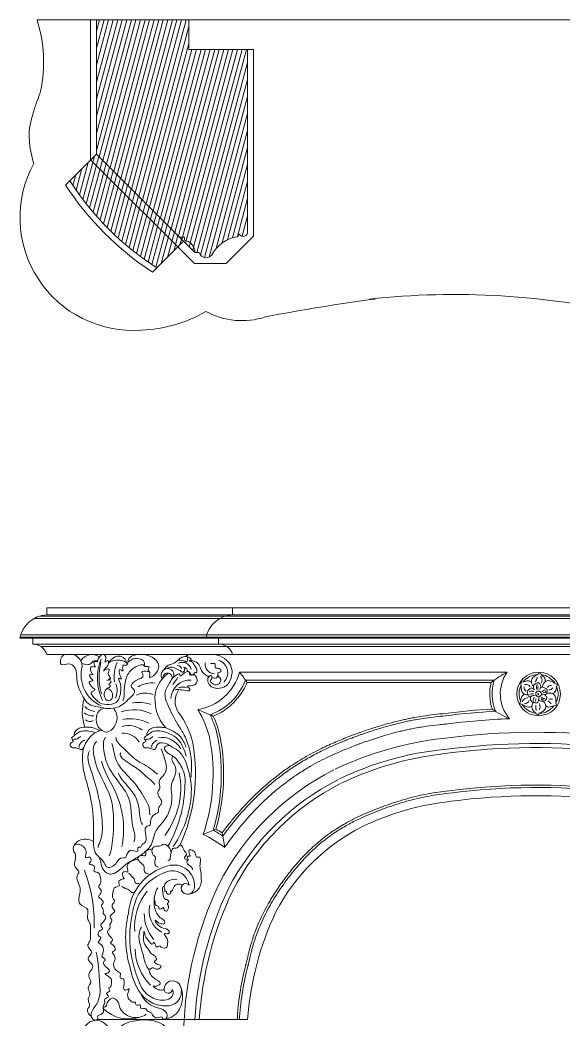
# Model space of a CAD drawing. Header units: millimetres. Extents: x 1778 to 4162, y -1209 to 580.
# Drawn here: x 1778 to 2287, y -357 to 580 of the extents above; entities that cross this region are included whole.
import ezdxf

# ---------------------------------------------------------------- set-up
doc = ezdxf.new("R2010")
doc.units = ezdxf.units.MM
doc.layers.add('ceco.net 173', color=7, linetype='Continuous')

msp = doc.modelspace()

# ---------------------------------------------------------------- linework, layer by layer
at = {"layer": 'ceco.net 173', "lineweight": 5}
for p, q in [((1793.45, 579.57), (2643.62, 579.57)), ((1843.68, 579.57), (1843.68, 448.45)), ((1843.68, 579.57), (1935.78, 579.57)), ((1849.18, 579.57), (1849.18, 453.95)), ((1849.18, 569), (1852.01, 579.57)), ((1849.18, 553.06), (1856.28, 579.57)), ((1849.18, 537.12), (1860.55, 579.57)), ((1849.18, 521.18), (1864.82, 579.57)), ((1849.18, 505.25), (1869.09, 579.57)), ((1849.18, 489.31), (1873.36, 579.57)), ((1849.18, 473.37), (1877.63, 579.57)), ((1849.18, 457.43), (1881.9, 579.57)), ((1851.81, 451.32), (1886.17, 579.57)), ((1855.18, 447.95), (1890.44, 579.57)), ((1858.54, 444.58), (1894.71, 579.57)), ((1861.91, 441.21), (1898.98, 579.57)), ((1865.28, 437.85), (1903.25, 579.57)), ((1868.65, 434.48), (1907.52, 579.57)), ((1872.02, 431.11), (1911.8, 579.57)), ((1875.38, 427.74), (1916.07, 579.57)), ((1878.75, 424.37), (1920.34, 579.57)), ((1882.12, 421.01), (1924.61, 579.57)), ((1885.49, 417.64), (1928.88, 579.57)), ((1888.86, 414.27), (1933.15, 579.57)), ((1892.22, 410.9), (1935.78, 573.47)), ((1935.78, 552.07), (1935.78, 579.57)), ((1895.59, 407.53), (1935.78, 557.53)), ((1898.96, 404.17), (1938.59, 552.07)), ((1902.33, 400.8), (1942.86, 552.07)), ((1905.7, 397.43), (1947.13, 552.07)), ((1909.07, 394.06), (1951.4, 552.07)), ((1912.43, 390.69), (1955.67, 552.07)), ((1915.8, 387.33), (1959.94, 552.07)), ((1919.17, 383.96), (1964.21, 552.07)), ((1922.54, 380.59), (1968.48, 552.07)), ((1925.91, 377.22), (1972.76, 552.07)), ((1929.85, 376.01), (1977.03, 552.07)), ((1933.27, 372.83), (1981.3, 552.07)), ((1935.78, 552.07), (1996.23, 552.07)), ((1937, 370.82), (1985.57, 552.07)), ((1940.2, 366.82), (1989.84, 552.07)), ((1990.78, 381.01), (1990.78, 552.07)), ((1996.23, 552.07), (1996.23, 376.96)), ((1943.1, 361.71), (1990.78, 539.66)), ((1946.71, 359.24), (1990.78, 523.72)), ((1950.36, 356.94), (1990.78, 507.79)), ((1954.76, 357.4), (1990.78, 491.85)), ((1961.17, 365.38), (1990.78, 475.91)), ((1966.88, 370.76), (1990.78, 459.97)), ((1820.14, 424.91), (1849.18, 453.95)), ((1836.34, 411.51), (1847.18, 451.95)), ((1839.52, 407.42), (1851.39, 451.74)), ((1930.85, 372.28), (1849.18, 453.95)), ((1833.2, 415.71), (1841.34, 446.12)), ((1842.72, 403.45), (1854.76, 448.37)), ((1940.87, 351.26), (1843.68, 448.45)), ((1845.96, 399.59), (1858.13, 445)), ((1849.22, 395.84), (1861.49, 441.63)), ((1971.95, 373.74), (1990.78, 444.04)), ((1827.01, 424.5), (1829.68, 434.45)), ((1830.09, 420.04), (1835.51, 440.28)), ((1852.52, 392.19), (1864.86, 438.26)), ((1855.84, 388.64), (1868.23, 434.9)), ((1859.18, 385.19), (1871.6, 431.53)), ((1862.55, 381.83), (1874.97, 428.16)), ((1865.94, 378.55), (1878.33, 424.79)), ((1976.68, 375.48), (1990.78, 428.1)), ((1869.36, 375.37), (1881.7, 421.42)), ((1872.8, 372.27), (1885.07, 418.06)), ((1876.26, 369.26), (1888.44, 414.69)), ((1879.75, 366.32), (1891.81, 411.32)), ((1883.25, 363.47), (1895.17, 407.95)), ((1886.78, 360.69), (1898.54, 404.58)), ((1981.28, 376.68), (1990.78, 412.16)), ((1890.33, 357.99), (1901.91, 401.22)), ((1893.89, 355.36), (1905.28, 397.85)), ((1897.48, 352.81), (1908.65, 394.48)), ((1985.62, 376.96), (1990.78, 396.22)), ((1901.09, 350.32), (1912.01, 391.11)), ((1904.71, 347.91), (1915.38, 387.74)), ((1909.9, 351.33), (1918.75, 384.38)), ((1915.73, 357.16), (1922.12, 381.01)), ((1921.56, 363), (1925.49, 377.64)), ((1931.52, 376.01), (1927.12, 376.01)), ((1929.27, 373.85), (1929.85, 376.01)), ((1931.52, 373.26), (1931.52, 376.01)), ((1996.23, 376.96), (1970.53, 351.26)), ((1983.16, 378.81), (1980.98, 376.34)), ((1901.81, 343.24), (1930.85, 372.28)), ((1927.4, 368.83), (1928.86, 374.27)), ((1941.42, 361.71), (1930.85, 372.28)), ((1932.64, 370.49), (1933.27, 372.83)), ((1936.01, 367.12), (1937, 370.82)), ((1939.38, 363.75), (1940.2, 366.82)), ((1941.42, 361.71), (1945.45, 361.71)), ((1940.87, 351.26), (1970.53, 351.26)), ((1802.56, 28.67), (2643.62, 28.67)), ((1802.56, 28.67), (1802.56, 22.12)), ((1976.72, 28.67), (1976.72, 22.12)), ((1790.82, 18.82), (2643.62, 18.82)), ((1796.05, 21.02), (2643.62, 21.02)), ((1802.56, 22.12), (2643.62, 22.12)), ((1777.51, 0.32), (2643.62, 0.32)), ((1777.73, 1.42), (2643.62, 1.42)), ((1778.33, 3.62), (2643.62, 3.62)), ((1789.48, 0.32), (1789.48, -5.13)), ((1963.64, 0.32), (1963.64, -5.13)), ((1789.48, -5.13), (2643.62, -5.13)), ((1796.8, -7.33), (2643.62, -7.33)), ((1802.56, -14.93), (2643.62, -14.93)), ((1983.19, -31.43), (2045, -31.43)), ((2043.02, -31.43), (2045, -31.43)), ((2045, -31.43), (2233.95, -31.43)), ((1988.76, -39.13), (2047, -39.13)), ((1990.25, -41.33), (2049.42, -41.33)), ((2047, -39.13), (2221.75, -39.13)), ((2047.77, -41.33), (2049.42, -41.33)), ((2049.42, -41.33), (2218.87, -41.33)), ((1990.82, -356.88), (1849.86, -356.88))]:
    msp.add_line(p, q, dxfattribs=at)
for radius in [20.46, 2.65]:
    msp.add_circle((2263.4, -51.89), radius, dxfattribs=at)
for centre, radius, start, end in [((1669.21, 539.84), 130.44, 348.14026, 17.73265), ((1872.11, 472.13), 85.93, 183.03307, 198.23153), ((1883.21, 394.48), 105.7, 151.29943, 274.32398), ((2055.78, 578.88), 281.49, 213.16104, 236.83896), ((2055.78, 578.88), 275.99, 212.92158, 237.07842), ((1984.82, 346), 30.57, 97.21879, 151.52875), ((1986.67, 380.94), 4.11, 211.1006, 1.07439), ((1929.61, 361.61), 11.8, 0.49139, 80.7214), ((1951.9, 363.44), 6.68, 194.98446, 334.6688), ((2184.72, -418.34), 740.72, 77.03106, 96.19025), ((2306.93, -1212.85), 1543.49, 97.32193, 101.18677), ((1887.44, 416.5), 127.47, 271.60721, 300.25619), ((1985.49, 368.94), 71.1, 241.59985, 288.01416), ((1803.7, -4.49), 26.64, 92.47037, 169.58335), ((1977.87, -4.49), 26.64, 92.47037, 169.58335), ((1789.3, -18.99), 13.87, 17.06381, 89.25384), ((1963.46, -18.99), 13.87, 17.06381, 89.25384), ((1824.47, -26.05), 11.32, 358.77308, 100.53458), ((1844.93, -27.4), 12.36, 56.16337, 147.65839), ((1957.33, -34.99), 20.07, 30.61649, 91.39037), ((1866.41, -34.24), 31.64, 165.45003, 246.05735), ((1898.66, -37.18), 48.56, 157.87758, 205.53576), ((1909.76, -36.1), 58.11, 166.08581, 195.71708), ((1895.24, -35.32), 29.59, 154.45781, 190.34076), ((1916.43, -34.64), 6.72, 99.22905, 210.47259), ((1915.7, -34.07), 6.07, 337.90359, 93.26968), ((1925.03, -29.44), 4.29, 13.84102, 88.29281), ((1929.78, -30.66), 8.33, 11.37858, 116.19445), ((1959.91, -23.89), 9.05, 173.38119, 268.05591), ((1959.81, -32.16), 12.32, 314.74182, 71.93733), ((1933.4, -57.16), 29.72, 123.80301, 166.78193), ((1915.66, -36.61), 4.32, 337.72339, 187.86296), ((1872.36, -3.7), 62.37, 320.886, 328.48334), ((1936.71, -18.94), 48.13, 278.85152, 344.96892), ((1959.77, -34.17), 3.15, 307.3021, 15.01402), ((1834.33, -144.99), 187.23, 33.62043, 37.34146), ((2281.26, -119.9), 100.33, 118.13616, 128.44962), ((2263.4, -51.89), 35.86, 145.2083, 220.45301), ((2263.4, -51.89), 18.26, 92.98441, 141.88881), ((2270.86, -42.87), 10.47, 143.49012, 167.70233), ((2261.85, -39.18), 4.85, 329.25862, 46.00969), ((2263.4, -51.89), 18.26, 32.98441, 81.88881), ((1863.16, -52.48), 6.95, 123.8508, 223.09402), ((1857.72, -53.14), 6.58, 315.56622, 75.96295), ((1851.36, -48.74), 17.17, 335.12706, 21.59702), ((1900.74, -64.62), 23.01, 81.46401, 123.36511), ((1937.23, -57.33), 18.46, 88.337, 176.25667), ((1929.92, -56.27), 10.8, 70.67556, 110.50487), ((1936.71, -18.94), 55.83, 289.81253, 338.80805), ((1936.71, -18.94), 58.03, 292.18955, 337.31278), ((2263.4, -51.89), 45.76, 166.65413, 198.03464), ((2263.4, -51.89), 43.56, 162.96314, 201.81584), ((2263.4, -51.89), 18.26, 152.98441, 201.88881), ((2253.94, -45.8), 4.02, 173.57489, 238.96244), ((2251.22, -48.32), 5.36, 35.16046, 100.28493), ((2266.15, -45.97), 4.85, 141.77253, 202.67688), ((2267.2, -46.62), 4.59, 155.28405, 189.51482), ((2275.55, -48.49), 4.63, 90.28726, 146.55973), ((2273.22, -44.28), 3.9, 268.56215, 333.07229), ((2263.4, -51.89), 18.26, 332.98441, 21.88881), ((1894.87, -68.82), 17.77, 65.3436, 117.80651), ((1944.44, -56.94), 40.51, 170.65495, 221.53036), ((1941.69, -58.99), 18.84, 143.8883, 211.53141), ((2253.79, -61.58), 6.1, 95.05742, 156.88139), ((2256.77, -53.15), 3.91, 56.59829, 121.95252), ((2257.42, -55.9), 4.25, 71.66798, 126.98701), ((2261.73, -57.84), 3.36, 129.02548, 201.38607), ((2263.86, -52.2), 1.28, 129.80109, 219.13443), ((2264.34, -52.33), 1.05, 156.41461, 216.27734), ((2268.47, -53.6), 2.62, 211.20644, 289.01567), ((2269.11, -50.72), 2.37, 79.28292, 160.71364), ((2268.16, -48.19), 2.58, 257.07824, 330.58839), ((1879.38, -68.55), 43.5, 163.74015, 199.4409), ((1848.96, -53.62), 14.77, 222.74873, 265.18124), ((1860.59, -54.65), 3.6, 225.9241, 300.58119), ((1889.22, -91.08), 31.28, 70.13825, 101.33281), ((2263.4, -51.89), 18.26, 212.98441, 261.88881), ((2250.21, -56.55), 4.55, 270.72952, 339.88953), ((2257.09, -56.93), 3.85, 328.17112, 8.74103), ((2269.11, -64.08), 8.38, 168.37401, 201.79348), ((2258.75, -63.65), 6.05, 329.10729, 24.34596), ((2263.4, -51.89), 18.26, 272.98441, 321.88881), ((2267.68, -55.64), 1.94, 199.51295, 275.97734), ((2264.12, -70.49), 14.49, 40.09249, 57.04341), ((2275.03, -52.47), 4.42, 244.60036, 287.90209), ((1845.37, -60.21), 12.14, 230.06546, 275.56372), ((1884.25, -103.08), 36.4, 62.83483, 109.21291), ((1869.5, -113.04), 71.43, 12.06446, 38.21417), ((1869.5, -113.04), 87.93, 12.06446, 31.95437), ((2080.29, 233.35), 329.32, 245.57381, 248.31771), ((1869.5, -113.04), 95.63, 12.06446, 25.76474), ((1869.5, -113.04), 97.83, 12.06446, 24.36602), ((2254.42, -651.9), 586.86, 93.37357, 97.68665), ((2261.41, -740.95), 673.97, 93.27034, 97.27047), ((2279.43, 21.07), 105.53, 235.65417, 245.7676), ((1842.95, -71.66), 6.05, 226.12933, 300.46166), ((1879.12, -103.84), 22.25, 54.48956, 105.25096), ((1880.97, -113.27), 38.14, 63.04887, 100.70397), ((2261.82, -746.51), 671.84, 92.19322, 97.31415), ((2261.82, -746.51), 671.84, 92.19322, 97.31415), ((1861.56, -110.08), 25.62, 108.06192, 179.34877), ((1873.96, -107.23), 18.52, 34.70393, 92.91016), ((1780.71, -126.86), 185.42, 343.46142, 10.50775), ((1780.71, -126.86), 187.62, 344.00611, 10.52636), ((2208.65, -406.65), 314.98, 96.3933, 115.57464), ((2261.25, -756.95), 669.08, 83.0065, 97.52888), ((1780.5, -126.83), 161.43, 335.46793, 10.24903), ((1780.62, -126.85), 177.81, 341.38828, 10.43148), ((2261.25, -756.95), 658.63, 83.57744, 97.52888), ((2261.25, -756.95), 654.78, 83.39659, 97.52888), ((2202.15, -389.45), 286.75, 95.40367, 115.88636), ((2208.69, -406.75), 300.78, 96.34432, 115.5733), ((1851.5, -146.34), 86.83, 3.84062, 21.62647), ((1854.88, -140.12), 73.22, 322.69121, 11.17778), ((2182.4, -342.3), 245.64, 116.84054, 152.93211), ((1815.13, -135.56), 116.92, 329.49723, 359.27224), ((1840.11, -139.55), 98.04, 325.6854, 359.43019), ((2182.34, -342.25), 235.67, 116.83295, 152.86242), ((2182.36, -342.27), 231.29, 116.8336, 152.82521), ((2261.25, -756.95), 619.58, 83.39659, 97.52888), ((2261.25, -756.95), 617.38, 83.39659, 97.52888), ((2261.25, -756.95), 609.68, 83.39659, 97.52888), ((2208.83, -407.13), 256.08, 96.15775, 115.5669), ((2182.54, -342.53), 186.5, 116.84553, 152.3326), ((2314.54, -1031.9), 923.65, 112.50001, 113.30381), ((1904.11, -281.3), 107.57, 52.66544, 65.26077), ((1904.11, -281.3), 115.27, 56.62273, 61.87092), ((1904.11, -281.3), 117.47, 57.64356, 60.99859), ((1475.87, -274.07), 499.66, 9.01578, 10.61031), ((1838.66, -202.23), 14.22, 57.35277, 118.25457), ((1929.08, -261.5), 50.19, 105.18626, 175.49784), ((1921.72, -231.58), 19.4, 355.79934, 107.35772), ((1705.56, -267.6), 141.57, 358.51674, 20.92849), ((1929.95, -264.6), 48.31, 105.08835, 153.73609), ((1920.66, -232.66), 15.07, 8.25187, 102.60788), ((1934.74, -226.81), 12.69, 269.25352, 10.69816), ((1932.97, -234.19), 4.51, 44.46755, 222.69121), ((1934.58, -233.01), 6.5, 220.74088, 0), ((2274.07, -377.37), 343.39, 154.68177, 178.17655), ((1988.7, -279.32), 108.27, 160.52915, 204.50285), ((1937.84, -270.25), 53.04, 140.97425, 184.56724), ((2268.08, -375.21), 327.14, 154.57525, 176.88472), ((2277.64, -378.66), 332.87, 154.74393, 176.34279), ((1921.88, -255.04), 23.35, 167.16041, 239.27048), ((1974.65, -279.86), 98.17, 166.86881, 196.79013), ((1934.41, -256.72), 40.62, 181.5098, 218.44057), ((2274.07, -377.37), 283.99, 154.68177, 175.97301), ((1630.39, -333.43), 222.12, 0.95331, 10.27896), ((1935.52, -289.57), 50.21, 181.64482, 224.53766), ((1957.74, -292.84), 78.59, 191.28849, 204.73888), ((2226.3, -369.64), 245.62, 165.50758, 177.14932), ((2229.21, -370.18), 246.39, 165.52188, 177.0328), ((1914.24, -314.02), 30.23, 202.7665, 272.62583), ((1911.4, -316.16), 22.69, 200.80303, 273.43538), ((1920.44, -328.51), 7.88, 39.12661, 180.99513), ((1915.34, -330.85), 13.38, 271.22819, 33.09972), ((1867.01, -344.9), 8.63, 107.1134, 172.48211), ((1861.89, -345.02), 8.75, 1.38194, 72.87547), ((1916.4, -328.56), 3.85, 181.3346, 353.53348), ((1912.42, -328.77), 10.05, 271.9075, 319.91776), ((1915.39, -332.02), 5.71, 325.67969, 32.08534), ((1856.14, -343.01), 2.43, 249.11078, 341.58319), ((1879.33, -322.97), 33.58, 224.81014, 289.93899), ((1886.05, -338.63), 16.6, 201.8478, 305.83441), ((1884.95, -325.22), 31.43, 301.26694, 301.57469)]:
    msp.add_arc(centre, radius, start, end, dxfattribs=at)
for points, knots in [([(1796.87, 513.03), (1795.82, 509.36), (1793.16, 503.3), (1789.91, 492.67), (1786.66, 481.38), (1785.83, 472.87), (1786.22, 468.31), (1786.3, 467.58)], [59.169884, 59.169884, 59.169884, 59.169884, 67.591631, 78.088625, 88.415019, 98.443918, 100.363856, 100.363856, 100.363856, 100.363856]), ([(1850.89, -63.99), (1847.77, -63.66), (1841.32, -62.3), (1834.66, -51.93), (1830.01, -40.64), (1830.93, -28.44), (1823.71, -21.71), (1815.25, -26.71), (1815.22, -20.04), (1816.56, -16.77), (1818.33, -15.47), (1819.51, -14.93)], [0, 0, 0, 0, 8.651549, 16.669899, 32.442656, 41.961338, 48.823617, 55.119218, 59.525869, 61.909652, 65.154561, 65.154561, 65.154561, 65.154561]), ([(1850.2, -21.75), (1850.5, -21.29), (1850.37, -18.95), (1852.04, -16.45), (1856.14, -14.07), (1859.2, -18.05), (1855.93, -23.53), (1858.43, -20.8), (1860.86, -20.5), (1860.28, -25.23), (1858.37, -26.76), (1854.59, -31.68), (1858.26, -28.11), (1862.5, -28.47), (1858.61, -33.2), (1863.62, -36.71), (1860.05, -38.93), (1858.74, -39.46)], [1.87409, 1.87409, 1.87409, 1.87409, 3.372698, 7.451197, 10.089093, 13.930744, 17.33936, 19.41399, 20.356403, 23.356369, 27.44776, 30.298534, 33.36838, 35.463857, 39.342553, 43.070339, 46.910261, 46.910261, 46.910261, 46.910261]), ([(1878.62, -22.09), (1879.97, -21.53), (1882.2, -19), (1887.78, -18.43), (1895.76, -19.92), (1893.18, -27.63), (1899.97, -25.1), (1896.49, -29.39), (1898.84, -30.85), (1899.11, -31.87)], [1.073651, 1.073651, 1.073651, 1.073651, 5.123302, 9.080904, 16.850872, 20.305606, 23.325686, 25.243676, 27.900722, 27.900722, 27.900722, 27.900722]), ([(1835.44, -23.28), (1837.01, -23.89), (1839.83, -25.05), (1844.1, -23.71), (1846.6, -20.1), (1849.27, -21.05), (1850.48, -20.63)], [0, 0, 0, 0, 4.60168, 7.845957, 11.58435, 14.857859, 14.857859, 14.857859, 14.857859]), ([(1850.56, -59.13), (1848.96, -57.62), (1846.29, -55.42), (1842.73, -49.48), (1849.58, -49), (1844.16, -45.16), (1840.88, -39.8), (1847.92, -39.83), (1842.9, -37.27), (1842.56, -32.29), (1847.33, -35.2), (1842.42, -30.34), (1843.97, -24.84), (1849.6, -28.18), (1845.47, -23.13), (1848.3, -20.88), (1849.88, -22.3), (1850.2, -21.75)], [14.017861, 14.017861, 14.017861, 14.017861, 20.201819, 23.996065, 27.004777, 31.326926, 35.754652, 38.585759, 42.134564, 44.931323, 47.002301, 50.570407, 54.805892, 57.233227, 61.116383, 63.008149, 64.56566, 64.56566, 64.56566, 64.56566]), ([(1974.6, -24.77), (1976.55, -29.83), (1976.09, -36.02), (1971.94, -47.31), (1956.76, -47.54), (1952.78, -39.68), (1953.86, -35.77), (1957.37, -33.79), (1957.58, -37.76), (1956.19, -38.95), (1955.99, -39.92)], [49.20467, 49.20467, 49.20467, 49.20467, 53.85548, 65.468051, 78.699621, 83.330348, 87.375279, 89.124268, 91.577699, 94.286653, 94.286653, 94.286653, 94.286653]), ([(1859.29, -46.71), (1859.81, -46.35), (1861.29, -46.3), (1862.71, -43.64), (1859.39, -43.33), (1862.71, -41.91), (1863.15, -39.6), (1860.96, -39.39), (1862.61, -37.93), (1862.1, -36.86), (1861.9, -36.6)], [0.380781, 0.380781, 0.380781, 0.380781, 2.212495, 4.164747, 5.37954, 7.965736, 9.566499, 11.003376, 12.551289, 13.186912, 13.186912, 13.186912, 13.186912]), ([(1957.36, -36.53), (1958.63, -37.19), (1960.19, -37.15), (1961.52, -36.76), (1961.68, -36.67)], [0, 0, 0, 0, 3.902329, 3.937864, 3.937864, 3.937864, 3.937864]), ([(2258.59, -44.8), (2258.03, -44.13), (2256.94, -42.4), (2256.04, -38.87), (2258.57, -35.92), (2261.28, -34.42), (2262.99, -33.35), (2264.42, -31.63), (2266.52, -34.89), (2269.37, -36.36), (2269.78, -39.33), (2269.66, -40.44)], [1.346429, 1.346429, 1.346429, 1.346429, 3.709743, 6.857161, 10.469177, 13.19954, 15.296944, 16.275841, 18.309291, 22.776626, 25.68117, 25.68117, 25.68117, 25.68117]), ([(2253.52, -52.65), (2253.1, -52.66), (2251.49, -52.61), (2248.45, -51.76), (2247.15, -48.09), (2247.22, -44.99), (2247.14, -42.97), (2246.37, -40.88), (2250.24, -40.69), (2252.94, -38.96), (2255.72, -40.08), (2256.62, -40.74)], [2.558768, 2.558768, 2.558768, 2.558768, 3.709743, 6.857161, 10.469177, 13.19954, 15.296944, 16.275841, 18.309291, 22.776626, 25.68117, 25.68117, 25.68117, 25.68117]), ([(2266.73, -45.6), (2267.01, -44.27), (2268, -41.92), (2271, -39), (2274.82, -39.72), (2277.47, -41.32), (2279.25, -42.26), (2281.45, -42.64), (2279.68, -46.09), (2279.83, -49.29), (2277.47, -51.14), (2276.45, -51.58)], [0, 0, 0, 0, 3.709743, 6.857161, 10.469177, 13.19954, 15.296944, 16.275841, 18.309291, 22.776626, 25.68117, 25.68117, 25.68117, 25.68117]), ([(2257.14, -63.34), (2256.72, -63.68), (2255.13, -64.65), (2251.99, -64.06), (2249.34, -62.46), (2247.55, -61.52), (2245.35, -61.14), (2247.12, -57.69), (2246.98, -54.49), (2249.33, -52.64), (2250.35, -52.19)], [5.405862, 5.405862, 5.405862, 5.405862, 6.857161, 10.469177, 13.19954, 15.296944, 16.275841, 18.309291, 22.776626, 25.68117, 25.68117, 25.68117, 25.68117]), ([(2270.74, -51.56), (2271.96, -51.18), (2274.41, -50.91), (2278.36, -52.02), (2279.65, -55.69), (2279.59, -58.79), (2279.67, -60.8), (2280.44, -62.89), (2276.56, -63.09), (2273.86, -64.82), (2271.09, -63.7), (2270.19, -63.04)], [0.212561, 0.212561, 0.212561, 0.212561, 3.709743, 6.857161, 10.469177, 13.19954, 15.296944, 16.275841, 18.309291, 22.776626, 25.68117, 25.68117, 25.68117, 25.68117]), ([(1865.5, -65.28), (1866.34, -67.12), (1869.52, -72.3), (1867.6, -81.87), (1858.94, -89.97), (1849.39, -83.15), (1848.11, -73.93), (1851.46, -66.56), (1855.26, -65.59), (1856.37, -65.22)], [0, 0, 0, 0, 5.512666, 16.091567, 24.189188, 32.702743, 41.415204, 48.63379, 51.80285, 51.80285, 51.80285, 51.80285]), ([(2268.02, -58.75), (2268.66, -59.48), (2269.84, -61.27), (2270.77, -64.91), (2268.24, -67.86), (2265.52, -69.35), (2263.81, -70.43), (2262.39, -72.14), (2260.28, -68.89), (2257.21, -67.29), (2256.87, -62.69), (2258.03, -60.68), (2258.57, -59.87)], [1.075545, 1.075545, 1.075545, 1.075545, 3.709743, 6.857161, 10.469177, 13.19954, 15.296944, 16.275841, 18.309291, 22.776626, 26.441526, 29.085092, 29.085092, 29.085092, 29.085092]), ([(2175.93, -70.21), (2172.52, -70.5), (2169.09, -70.84), (2162.17, -71.66), (2158.68, -72.13), (2152.54, -73.07), (2149.9, -73.51), (2145.8, -74.25), (2144.34, -74.53), (2141.41, -75.11), (2139.94, -75.41), (2137.02, -76.04), (2135.56, -76.37), (2132.15, -77.16), (2130.21, -77.63), (2126.4, -78.6), (2124.52, -79.09), (2118.96, -80.62), (2115.36, -81.68), (2109.84, -83.4), (2107.86, -84.03), (2103.96, -85.31), (2102.06, -85.95), (2098.29, -87.25), (2096.43, -87.91), (2092.95, -89.16), (2091.35, -89.74), (2088.08, -90.96), (2086.43, -91.58), (2080.52, -93.88), (2076.18, -95.65), (2067.33, -99.51), (2062.82, -101.59), (2055.41, -105.29), (2052.55, -106.78), (2047.07, -109.77), (2044.45, -111.25), (2039.21, -114.37), (2036.58, -116), (2032.25, -118.81), (2030.54, -119.95), (2027.18, -122.27), (2025.52, -123.44), (2020.6, -127.02), (2017.4, -129.47), (2011.43, -134.3), (2008.64, -136.67), (2003.19, -141.49), (2000.54, -143.95), (1995.4, -148.91), (1992.91, -151.42), (1985.67, -159.02), (1981.15, -164.16), (1974.75, -171.95), (1972.66, -174.58), (1969.4, -178.83), (1968.18, -180.45), (1966.98, -182.07)], [138.71245, 138.71245, 138.71245, 138.71245, 145.752177, 145.752177, 152.791905, 152.791905, 158.045789, 158.045789, 160.920461, 160.920461, 163.795133, 163.795133, 166.669805, 166.669805, 170.557654, 170.557654, 174.445503, 174.445503, 182.221201, 182.221201, 186.686589, 186.686589, 191.151977, 191.151977, 195.617365, 195.617365, 199.428487, 199.428487, 203.239608, 203.239608, 212.972519, 212.972519, 222.70543, 222.70543, 228.768072, 228.768072, 234.226413, 234.226413, 239.684754, 239.684754, 243.284627, 243.284627, 246.884499, 246.884499, 254.084244, 254.084244, 260.685211, 260.685211, 267.286178, 267.286178, 273.887144, 273.887144, 287.089078, 287.089078, 293.787316, 293.787316, 297.906224, 297.906224, 297.906224, 297.906224]), ([(2176.11, -72.4), (2173.04, -72.66), (2169.95, -72.97), (2163.72, -73.68), (2160.58, -74.09), (2154.77, -74.94), (2152.1, -75.37), (2147.77, -76.13), (2146.13, -76.43), (2142.79, -77.07), (2141.08, -77.42), (2137.68, -78.15), (2135.99, -78.52), (2132.62, -79.31), (2130.96, -79.71), (2126.05, -80.95), (2122.86, -81.81), (2116.45, -83.65), (2113.25, -84.62), (2108.52, -86.13), (2106.93, -86.65), (2104.23, -87.55), (2103.1, -87.93), (2100.85, -88.7), (2099.74, -89.08), (2097.51, -89.86), (2096.4, -90.25), (2093.76, -91.2), (2092.23, -91.76), (2089.11, -92.92), (2087.54, -93.52), (2084.37, -94.74), (2082.77, -95.37), (2077.94, -97.32), (2074.67, -98.69), (2068.04, -101.62), (2064.69, -103.17), (2057.16, -106.84), (2052.98, -109.01), (2046.81, -112.45), (2044.86, -113.57), (2040.93, -115.91), (2038.97, -117.11), (2035.06, -119.6), (2033.11, -120.88), (2027.56, -124.65), (2024.03, -127.2), (2017.09, -132.51), (2013.69, -135.27), (2007.05, -140.95), (2003.81, -143.89), (1997.57, -149.84), (1994.56, -152.86), (1985.88, -162.01), (1980.54, -168.23), (1974.14, -176.28), (1972.74, -178.09), (1970.51, -181.02), (1969.67, -182.14), (1967.53, -185.04)], [138.71245, 138.71245, 138.71245, 138.71245, 145.104685, 145.104685, 151.49692, 151.49692, 156.865974, 156.865974, 160.141174, 160.141174, 163.506126, 163.506126, 166.871079, 166.871079, 170.236031, 170.236031, 176.936705, 176.936705, 184.00359, 184.00359, 187.632704, 187.632704, 190.296221, 190.296221, 192.959737, 192.959737, 195.623254, 195.623254, 199.281155, 199.281155, 202.939057, 202.939057, 206.596958, 206.596958, 213.912761, 213.912761, 221.228564, 221.228564, 230.146904, 230.146904, 234.268479, 234.268479, 238.390054, 238.390054, 242.502801, 242.502801, 250.315992, 250.315992, 258.250226, 258.250226, 266.261636, 266.261636, 274.273047, 274.273047, 290.295867, 290.295867, 294.931447, 294.931447, 297.812285, 297.812285, 297.812285, 297.812285]), ([(1828.79, -90.61), (1827.86, -90.03), (1829.43, -86.15), (1833.72, -83.13), (1839.83, -82.84), (1845.33, -83.39), (1848.83, -84.7), (1851.13, -85.86), (1851.98, -86.32)], [0, 0, 0, 0, 3.006868, 7.594015, 15.374333, 18.368485, 22.767946, 25.410207, 25.410207, 25.410207, 25.410207]), ([(2176.77, -80.07), (2176.49, -80.09), (2176.22, -80.12), (2174.01, -80.31), (2172.07, -80.5), (2166.21, -81.13), (2162.27, -81.62), (2154.17, -82.82), (2150, -83.52), (2144.2, -84.64), (2142.59, -84.97), (2139.39, -85.65), (2137.79, -86.01), (2134.62, -86.75), (2133.05, -87.13), (2129.95, -87.91), (2128.41, -88.3), (2123.86, -89.53), (2120.89, -90.38), (2115.44, -92.01), (2112.95, -92.79), (2109.28, -93.98), (2108.06, -94.39), (2105.65, -95.19), (2104.46, -95.6), (2100.9, -96.83), (2098.56, -97.66), (2095.19, -98.88), (2094.18, -99.25), (2092.16, -100.01), (2091.14, -100.39), (2088.07, -101.56), (2086.01, -102.37), (2078.45, -105.42), (2072.85, -107.84), (2061.45, -113.26), (2055.66, -116.26), (2046.25, -121.66), (2042.64, -123.86), (2038.2, -126.75), (2037.33, -127.33), (2034.26, -129.4), (2032.08, -130.92), (2025.66, -135.57), (2021.53, -138.8), (2015.08, -144.19), (2012.67, -146.29), (2005.26, -153.02), (2000.48, -157.75), (1991.49, -167.37), (1987.26, -172.26), (1981.36, -179.55), (1979.49, -181.93), (1975.98, -186.54), (1974.33, -188.77), (1971.58, -192.6), (1970.46, -194.17), (1969.35, -195.77)], [138.71245, 138.71245, 138.71245, 138.71245, 139.296213, 139.296213, 143.417473, 143.417473, 151.659991, 151.659991, 160.238946, 160.238946, 163.501355, 163.501355, 166.763765, 166.763765, 170.026174, 170.026174, 173.288583, 173.288583, 179.813402, 179.813402, 185.510987, 185.510987, 188.38535, 188.38535, 191.259714, 191.259714, 197.008441, 197.008441, 199.429245, 199.429245, 201.85005, 201.85005, 206.691658, 206.691658, 219.395025, 219.395025, 232.098392, 232.098392, 239.892142, 239.892142, 241.806415, 241.806415, 246.701612, 246.701612, 256.492005, 256.492005, 262.511327, 262.511327, 275.487591, 275.487591, 288.463855, 288.463855, 294.719672, 294.719672, 300.579702, 300.579702, 304.626829, 304.626829, 304.626829, 304.626829]), ([(1838, -100.02), (1837.96, -100.09), (1837.23, -101.53), (1836.5, -104.63), (1832.66, -103.43), (1829.74, -102.03), (1825.25, -103.16), (1823.68, -97.55), (1828.75, -96.73), (1824.43, -93.01), (1829.31, -90.59), (1831.86, -87.88), (1836.78, -86.32), (1842.17, -86.46), (1846.08, -87.62), (1847.96, -88.37)], [32.14794, 32.14794, 32.14794, 32.14794, 32.343108, 36.246209, 38.731262, 41.509479, 45.531842, 49.070063, 51.584862, 54.499242, 57.905251, 62.231107, 65.72616, 71.299873, 76.78989, 76.78989, 76.78989, 76.78989]), ([(1932.22, -114.34), (1930.57, -110.82), (1926.91, -104.94), (1919.49, -101.43), (1914.1, -97.81), (1908, -96.85), (1905.37, -100.8), (1904.46, -104.63), (1900.62, -103.44), (1897.7, -102.03), (1893.21, -103.16), (1891.64, -97.55), (1896.71, -96.74), (1892.39, -93.01), (1897.27, -90.6), (1899.82, -87.88), (1904.74, -86.32), (1910.78, -86.49), (1918.27, -89.04), (1928.44, -95.4), (1931.48, -104.55), (1933.32, -110.07)], [1.705033, 1.705033, 1.705033, 1.705033, 12.178069, 19.721158, 23.376315, 30.578217, 32.343108, 36.246209, 38.731262, 41.509479, 45.531842, 49.070063, 51.584862, 54.499242, 57.905251, 62.231107, 65.72616, 71.299873, 78.52995, 87.118708, 102.987355, 102.987355, 102.987355, 102.987355]), ([(1849.63, -96.49), (1845.42, -98.71), (1846.98, -122.7), (1865.4, -145.32), (1865.68, -176.56), (1863.55, -198.03), (1861.14, -203.49)], [0, 0, 0, 0, 12.97695, 49.84196, 82.861695, 98.952372, 98.952372, 98.952372, 98.952372]), ([(1932.04, -137.04), (1932.34, -134.53), (1932.49, -127.83), (1928.23, -118.74), (1922.09, -109.8), (1914.97, -107.7), (1911.86, -101.88), (1914.68, -100.46), (1917.83, -100.27)], [5.427306, 5.427306, 5.427306, 5.427306, 12.225171, 23.49581, 32.330109, 40.381039, 43.696276, 46.422969, 46.422969, 46.422969, 46.422969]), ([(1858.34, -213.56), (1857.55, -212.09), (1854.94, -206.75), (1845.45, -201.39), (1847.49, -174.53), (1844.26, -144.62), (1835.58, -122.07), (1835.94, -109.79)], [6.862987, 6.862987, 6.862987, 6.862987, 10.616832, 19.338481, 36.701568, 73.764871, 104.768525, 104.768525, 104.768525, 104.768525]), ([(1920.85, -110.24), (1918.2, -113.66), (1925.34, -119.99), (1922.7, -129.36), (1918.37, -137.58), (1920.39, -147.54), (1918.85, -160.12), (1912.83, -170.97), (1902.74, -181.14), (1902.55, -192.49), (1893.77, -201), (1886.78, -205.79), (1875.11, -211.45), (1868.45, -220.24), (1859.99, -221), (1855.08, -216.92), (1853.18, -211.93), (1853.31, -208.21), (1851.22, -204.33)], [0, 0, 0, 0, 10.070991, 19.566974, 25.935541, 34.764552, 46.062231, 60.000642, 68.028585, 80.870037, 90.019068, 98.095104, 109.918675, 124.323598, 126.2337, 132.446295, 139.730547, 141.600733, 141.600733, 141.600733, 141.600733]), ([(1909.76, -103.4), (1910.88, -105.38), (1912.49, -111.14), (1915.27, -118.28), (1914.23, -127.7), (1905.69, -132.78), (1910.05, -139.85), (1903.81, -145.8), (1913.54, -153.07), (1906.6, -157.82), (1907.92, -163.06), (1901.88, -164.78), (1899.44, -169.62), (1900.13, -175.49), (1893.05, -175.96), (1896.08, -184.35), (1895.83, -191.46), (1891.19, -192.76), (1891.18, -196.3), (1887.28, -194.61), (1888.77, -201.77), (1880.54, -196.09), (1877.77, -201.84), (1876.19, -206.26), (1871.5, -204.36), (1868.36, -209.67), (1864.86, -213.86), (1859.99, -215.14), (1858.46, -213.69), (1858.34, -213.56)], [4.848609, 4.848609, 4.848609, 4.848609, 10.858265, 18.671518, 26.903475, 34.374704, 40.25875, 44.089923, 53.897293, 58.365487, 62.364778, 65.363229, 73.059759, 75.652133, 79.256066, 86.820364, 93.305433, 96.116514, 98.186719, 100.072627, 103.438463, 108.457413, 114.926934, 117.161025, 119.396403, 125.848053, 130.210602, 135.550242, 136.010746, 136.010746, 136.010746, 136.010746]), ([(1853.96, -114.87), (1855.78, -123.08), (1864.85, -137.51), (1873.93, -160.94), (1875.01, -178.68), (1873.81, -191.41), (1873.05, -194.82)], [0, 0, 0, 0, 22.930362, 45.855049, 66.485879, 74.916917, 74.916917, 74.916917, 74.916917]), ([(2179.23, -142.81), (2172.77, -143.43), (2166.3, -144.31), (2156.33, -146.13), (2152.8, -146.88), (2145.79, -148.54), (2142.34, -149.46), (2135.49, -151.43), (2132.09, -152.49), (2125.54, -154.64), (2122.38, -155.73), (2116.08, -157.99), (2112.92, -159.17), (2106.63, -161.64), (2103.49, -162.94), (2097.25, -165.67), (2094.15, -167.11), (2087.76, -170.27), (2084.48, -172.01), (2079.1, -175.1), (2076.97, -176.38), (2073.23, -178.75), (2071.62, -179.81), (2068.44, -182), (2066.87, -183.13), (2061.71, -186.95), (2058.22, -189.77), (2050.95, -196.13), (2047.22, -199.71), (2040.08, -207.13), (2036.68, -210.97), (2030.51, -218.43), (2027.71, -222.03), (2022.33, -229.35), (2019.73, -233.1), (2014.72, -240.77), (2012.33, -244.68), (2005.64, -256.49), (2001.71, -264.62), (1997.75, -274.83), (1997.08, -276.63), (1996.02, -279.68), (1995.61, -280.92), (1994.81, -283.4), (1994.43, -284.66), (1993.73, -287.03), (1993.42, -288.14), (1992.81, -290.38), (1992.52, -291.5), (1991.99, -293.57), (1991.76, -294.52), (1991.41, -295.96), (1991.3, -296.45), (1991.07, -297.43), (1990.96, -297.93), (1990.65, -299.25), (1990.47, -300.08), (1990.13, -301.55), (1989.98, -302.2), (1989.8, -302.98), (1989.76, -303.12), (1989.66, -303.54), (1989.59, -303.82), (1989.52, -304.11), (1989.52, -304.12), (1989.52, -304.13), (1989.51, -304.13), (1989.51, -304.17), (1989.5, -304.19), (1989.49, -304.24), (1989.48, -304.27), (1989.45, -304.37), (1989.44, -304.43), (1989.4, -304.59), (1989.37, -304.69), (1989.3, -304.95), (1989.26, -305.1), (1989.18, -305.37), (1989.15, -305.49), (1989.05, -305.84), (1988.99, -306.06), (1988.87, -306.52), (1988.81, -306.75), (1988.67, -307.33), (1988.59, -307.68), (1988.51, -308.04), (1988.5, -308.11), (1988.49, -308.18)], [141.254482, 141.254482, 141.254482, 141.254482, 158.345177, 158.345177, 167.749698, 167.749698, 177.154218, 177.154218, 186.558739, 186.558739, 195.490896, 195.490896, 204.423054, 204.423054, 213.355212, 213.355212, 222.28737, 222.28737, 231.914875, 231.914875, 238.301624, 238.301624, 243.260472, 243.260472, 248.219321, 248.219321, 259.753165, 259.753165, 273.132984, 273.132984, 286.512803, 286.512803, 298.437888, 298.437888, 310.362973, 310.362973, 322.288058, 322.288058, 345.56945, 345.56945, 350.520096, 350.520096, 353.876446, 353.876446, 357.232795, 357.232795, 360.246072, 360.246072, 363.259349, 363.259349, 365.832757, 365.832757, 367.139896, 367.139896, 368.447034, 368.447034, 370.634966, 370.634966, 372.457878, 372.457878, 372.859224, 372.859224, 373.661915, 373.661915, 373.680986, 373.680986, 373.69561, 373.69561, 373.710234, 373.710234, 373.739482, 373.739482, 373.797977, 373.797977, 373.914969, 373.914969, 374.17339, 374.17339, 374.431811, 374.431811, 374.922812, 374.922812, 375.413814, 375.413814, 376.172225, 376.172225, 376.373164, 376.373164, 376.373164, 376.373164]), ([(2179.44, -145), (2173.22, -145.6), (2167, -146.43), (2157.26, -148.19), (2153.72, -148.93), (2146.69, -150.59), (2143.21, -151.5), (2136.32, -153.48), (2132.9, -154.54), (2126.23, -156.73), (2122.96, -157.85), (2116.46, -160.19), (2113.21, -161.41), (2104.7, -164.78), (2099.47, -167.03), (2090.54, -171.31), (2086.8, -173.25), (2080.87, -176.6), (2078.66, -177.92), (2072.08, -182.07), (2067.84, -185.05), (2059.67, -191.4), (2055.74, -194.76), (2048.23, -201.79), (2044.65, -205.46), (2037.78, -213.05), (2034.5, -216.96), (2029.44, -223.43), (2027.58, -225.91), (2023.93, -230.94), (2022.15, -233.5), (2016.95, -241.28), (2013.68, -246.63), (2007.65, -257.62), (2004.88, -263.27), (2001.67, -270.85), (2000.94, -272.66), (1999.45, -276.55), (1998.7, -278.63), (1997.61, -281.89), (1997.23, -283.07), (1996.49, -285.43), (1996.14, -286.62), (1995.47, -288.98), (1995.15, -290.16), (1994.52, -292.52), (1994.22, -293.7), (1993.68, -295.92), (1993.44, -296.95), (1992.95, -299.08), (1992.71, -300.15), (1992.32, -301.83), (1992.18, -302.46), (1991.92, -303.55), (1991.81, -304.02), (1991.68, -304.53), (1991.68, -304.56), (1991.66, -304.6), (1991.66, -304.62), (1991.65, -304.68), (1991.61, -304.84), (1991.55, -305.06), (1991.52, -305.15), (1991.48, -305.32), (1991.46, -305.39), (1991.4, -305.61), (1991.36, -305.74), (1991.3, -305.97), (1991.27, -306.07), (1991.18, -306.39), (1991.13, -306.58), (1990.97, -307.18), (1990.87, -307.59), (1990.73, -308.2), (1990.68, -308.42), (1990.65, -308.58)], [141.254482, 141.254482, 141.254482, 141.254482, 157.850142, 157.850142, 167.38866, 167.38866, 176.927179, 176.927179, 186.465697, 186.465697, 195.736778, 195.736778, 205.007859, 205.007859, 220.072769, 220.072769, 231.130714, 231.130714, 237.878228, 237.878228, 251.354059, 251.354059, 264.82989, 264.82989, 278.305721, 278.305721, 291.781552, 291.781552, 299.997694, 299.997694, 308.213836, 308.213836, 324.646121, 324.646121, 341.078406, 341.078406, 346.181629, 346.181629, 351.947217, 351.947217, 355.168415, 355.168415, 358.389613, 358.389613, 361.610811, 361.610811, 364.832009, 364.832009, 367.652205, 367.652205, 370.4724, 370.4724, 372.206054, 372.206054, 373.534283, 373.534283, 373.61496, 373.61496, 373.665705, 373.665705, 373.767196, 373.767196, 373.868687, 373.868687, 373.970178, 373.970178, 374.194151, 374.194151, 374.418124, 374.418124, 374.866071, 374.866071, 375.761964, 375.761964, 376.373164, 376.373164, 376.373164, 376.373164]), ([(1828.45, -193.64), (1830.59, -192.03), (1835, -193.36), (1838.14, -195.91), (1840.34, -199.95), (1837.77, -206.32), (1841.39, -204.31), (1844.56, -205.51), (1844.01, -208.87), (1841.61, -211.61), (1845.95, -211.75), (1848.31, -214.69), (1845.38, -218.39), (1852.26, -218.72), (1852.69, -224.52), (1854, -229.4), (1850.59, -232.1), (1852.15, -234.21), (1854.1, -235.94), (1853.45, -239.38), (1850.44, -241.34), (1853.04, -244.23), (1857.21, -246.9), (1853.57, -249.47), (1854.18, -252.46), (1856.46, -254.5), (1854.82, -257.89), (1859.75, -260.4), (1855.78, -265.28), (1852.04, -269.12), (1856.85, -271.97), (1850.41, -273.75), (1850.32, -278.8), (1854.5, -280.16), (1851.73, -282.74), (1851.01, -284.49), (1850.88, -285.16)], [0, 0, 0, 0, 4.876342, 8.015551, 12.64279, 16.761831, 18.757924, 20.977846, 24.705698, 26.186086, 28.793015, 32.385612, 34.452421, 38.313222, 43.670826, 48.51107, 51.221908, 52.702295, 54.784368, 58.231639, 60.651125, 62.395759, 67.362208, 70.046597, 71.346667, 75.159908, 77.190026, 79.702037, 86.601256, 89.185912, 91.827911, 96.061421, 99.979962, 102.043417, 105.08906, 106.976271, 106.976271, 106.976271, 106.976271]), ([(1850.89, -285.16), (1851.92, -285.73), (1855.93, -287.7), (1856.14, -293.77), (1853.38, -298.69), (1859.25, -300.86), (1855.09, -303.01), (1856.31, -307.77), (1863.83, -310.46), (1859.39, -314.08), (1855.36, -313.77), (1864.04, -317.66), (1863.14, -322.31), (1862.94, -326.54), (1859.54, -327.31), (1863.61, -330.88), (1856.4, -331.91), (1862.79, -336.17), (1855.58, -337.1), (1857.89, -341.71), (1854.48, -344.49), (1856.27, -348.15), (1855.05, -352.46), (1849.13, -352.94), (1851.09, -356.15), (1847.99, -358.52), (1844.48, -355.82), (1843.63, -349.23), (1849.75, -343.19), (1852.36, -335.5), (1852.59, -330.8), (1852.43, -329.09)], [109.698321, 109.698321, 109.698321, 109.698321, 112.994176, 121.175899, 122.663954, 126.994983, 129.302624, 131.248719, 138.916901, 142.019861, 143.051588, 148.107767, 153.827836, 156.694739, 158.154219, 160.763169, 164.272078, 167.393091, 171.320252, 174.252421, 177.944133, 180.809899, 184.137441, 188.902689, 190.013442, 192.704645, 196.036923, 200.004723, 209.511743, 217.34284, 221.983617, 221.983617, 221.983617, 221.983617]), ([(1897.93, -309.36), (1898.46, -311.68), (1900.02, -316.36), (1904.69, -319.37), (1910.65, -322.74), (1906.2, -326.29), (1900.43, -324.87), (1906.5, -329.26), (1909.66, -329.49), (1911.86, -329.21), (1912.58, -329.05)], [1.23594, 1.23594, 1.23594, 1.23594, 8.218365, 15.026183, 19.2067, 23.819238, 26.773057, 31.582843, 35.939846, 38.10685, 38.10685, 38.10685, 38.10685])]:
    msp.add_open_spline(points, degree=3, knots=knots, dxfattribs=at)
for points, start_tangent, end_tangent in [([(1850.89, -63.99), (1860.3, -65.63), (1869.15, -64.3), (1880.47, -55.88), (1884.77, -48.78), (1883.12, -46.8), (1881.96, -45.81), (1885.76, -39.53), (1893.03, -34.58), (1892.21, -33.09), (1891.71, -31.6), (1896.83, -30.78), (1899.15, -31.94), (1898.82, -36.39), (1904.11, -33.26), (1906.59, -22.31), (1899.28, -16.51), (1890.79, -14.93), (1885, -15.43), (1879.6, -18.67), (1876.55, -25.11), (1874.44, -24.95), (1873.63, -27.22), (1873.95, -30.3), (1870.87, -29.16), (1870.38, -31.6), (1872.17, -37.92), (1870.38, -37.27), (1871.36, -41.97), (1872, -48.29), (1870.54, -55.42), (1867.46, -59.96), (1858.68, -61.72), (1850.56, -59.13)], (0.967203, -0.254006), (-0.735291, 0.677751)), ([(1860.44, -23.09), (1863.45, -19.24), (1868.93, -16.5), (1872.44, -16.9), (1875.96, -19.43), (1878.08, -23.93)], (0.472623, 0.881265), (0.504425, -0.863456)), ([(1915.35, -28.01), (1920.1, -26.72), (1925.31, -29.16), (1928.08, -30.42), (1929.68, -31.59), (1931.78, -29.32), (1931.02, -26.8), (1933.28, -28.02), (1934.22, -29.15), (1934.48, -30.9), (1936.7, -31.56), (1937.22, -32.73), (1937.64, -33.77), (1940.28, -33.06), (1941.48, -31.67), (1942.52, -32.14), (1943.14, -29.7), (1940.54, -24.36), (1937.46, -21.28), (1936.13, -20.87), (1937.71, -19.87), (1935.29, -17.54), (1929.38, -17.46), (1925.72, -19.95), (1924.89, -20.78), (1919.39, -23.95), (1915.56, -25.61), (1912.13, -29.48)], (0.798216, 0.602371), (-0.664258, -0.747503)), ([(1934.06, -17.11), (1934.47, -18.92), (1934.18, -21.5), (1932.71, -21.82), (1930.99, -20.8), (1929.02, -20.76), (1927.34, -20.39), (1925.93, -19.75)], (0.824435, -0.565957), (-0.750952, 0.660357)), ([(1860.44, -23.09), (1868.05, -20.21), (1878.08, -23.93)], (0.676914, 0.736062), (0.494197, -0.86935)), ([(1874, -58.22), (1875.21, -48.03), (1877.76, -35.43), (1886.05, -26.42), (1894.17, -25.79)], (0.391084, 0.920355), (0.412123, -0.911128)), ([(1955.1, -35.21), (1951.4, -34.14), (1946.78, -28.14), (1944.13, -23.3), (1941.24, -21.45), (1936.13, -20.85)], (-0.949586, -0.313508), (-0.879234, -0.476391)), ([(1955.72, -38.35), (1955.97, -39.85), (1958.84, -42.79), (1963.98, -42.52), (1965.53, -38.03), (1963.32, -35.03), (1963.26, -32.01), (1965.64, -31.11), (1964.09, -28.02), (1960.52, -27.56), (1960.4, -23.99), (1955.9, -23.3)], (0.313508, -0.949586), (-0.981809, 0.189872)), ([(1923.02, -48.12), (1926.47, -47.89), (1930.6, -48.36), (1936.73, -48.16), (1935.77, -46.32), (1934.08, -45), (1938.65, -44.15), (1942.98, -41.51), (1942.86, -36.23), (1939.98, -33.94), (1936.73, -34.18), (1936.13, -31.42), (1931.56, -32.14), (1929.03, -34.42), (1927.59, -35.02), (1927.35, -33.7), (1922.54, -35.26), (1917.85, -41.15), (1913.51, -50.42), (1915.92, -62.08), (1925.54, -80.5), (1931.31, -90.47), (1936.48, -104.09), (1938.23, -120.96), (1937.78, -129.94)], (0.930008, 0.367538), (0.025141, -0.999684)), ([(2259.7, -48.2), (2256.65, -46.31), (2254.17, -47.86), (2252.92, -49.37), (2253.38, -52.17), (2254.68, -54.73), (2257.23, -53.8), (2259.58, -53.34)], (-0.621556, 0.78337), (0.993075, -0.117481)), ([(2259.07, -47.07), (2258.68, -44.37), (2260.51, -42.35), (2263.6, -41.58), (2264.56, -42.54), (2265.43, -45.24), (2264.56, -47.84)], (-0.502131, 0.864792), (-0.199002, -0.979999)), ([(2265.01, -46.56), (2267.46, -45.62), (2270.06, -46.97), (2271.31, -47.84), (2271.12, -50.54), (2269.67, -52.66), (2267.84, -52.08), (2266.5, -52.52)], (0.367288, 0.930107), (-0.999952, -0.009826)), ([(2256.58, -54.14), (2255.77, -55.99), (2256.23, -57.95), (2257.82, -59.63), (2259.45, -60.05), (2262.05, -60.3), (2263.27, -58.45), (2263.75, -55.75)], (-0.990187, -0.139745), (0.15551, 0.987834)), ([(2268.83, -52.37), (2269.83, -53.52), (2270.77, -54.29), (2270.97, -56.13), (2269.05, -58.42), (2265, -58.33), (2263.98, -57.56), (2263.67, -54.52)], (0.990942, -0.134292), (-0.272327, 0.962205)), ([(1896.75, -90.62), (1897.15, -87.33), (1900.99, -84.07), (1909.49, -83.07), (1912.76, -83.46), (1917.34, -85.03), (1922.05, -87.51), (1926.76, -90.78), (1930.42, -96.01), (1933.04, -101.76)], (-0.848231, 0.529626), (0.302115, -0.953271)), ([(1834.16, -91.84), (1831.4, -93.94), (1828.57, -94.43), (1827.84, -94.43)], (-0.926846, -0.375442), (-0.989966, 0.141309)), ([(1857.7, -92.42), (1855.76, -102.12), (1863.14, -125), (1879.44, -149.83), (1883.32, -176.59), (1884.1, -190.55)], (-0.634236, -0.77314), (-0.484338, -0.874881)), ([(1867.34, -92.5), (1874.42, -102.84), (1886.41, -113.72), (1901.38, -122.97), (1906.56, -127.06)], (0, -1), (0.868417, -0.495835)), ([(1902.12, -91.84), (1899.36, -93.95), (1896.53, -94.43), (1895.8, -94.43)], (-0.926846, -0.375442), (-0.989966, 0.141309)), ([(1928.2, -103.43), (1923.71, -98.03), (1917.69, -93.95), (1907.19, -93.14)], (-0.492141, 0.870515), (-0.946908, -0.321504)), ([(1838.21, -95.16), (1834.81, -97.42), (1833.02, -100.01), (1833.02, -102.04)], (-0.949833, -0.312758), (0.389907, -0.920854)), ([(1863.53, -98.21), (1868.16, -115.08), (1884.23, -134.67), (1895.12, -151), (1898.93, -161.07), (1899.54, -165.12)], (0.295957, -0.955201), (0.5535, -0.832849)), ([(1906.17, -95.16), (1902.77, -97.43), (1900.98, -100.02), (1900.98, -102.04)], (-0.949833, -0.312758), (0.389907, -0.920854)), ([(1842.68, -105.26), (1843.89, -123.04), (1851.15, -148.65), (1854.42, -170.06), (1851.58, -192.53), (1850.86, -195.66)], (-0.529795, -0.848126), (0.360076, -0.932923)), ([(1871.88, -107.19), (1876.14, -114.43), (1889.35, -123.36), (1897.65, -130.81), (1903.82, -136.77)], (-0.689264, -0.72451), (0.532365, -0.846515)), ([(1869.59, -126.08), (1884.38, -146.08), (1889.32, -161.29), (1892.15, -174.18)], (0.404516, -0.914531), (0.572211, -0.820106)), ([(1844.46, -354.23), (1840.78, -347.76), (1842.7, -344.04), (1841.39, -338.04), (1843.09, -332.72), (1841.28, -327.94), (1843.94, -321.31), (1841.92, -316.32), (1845.54, -306.18), (1841.29, -299.8), (1844.69, -293.96), (1841.07, -288.08), (1842.67, -284.15), (1843.42, -272.25), (1843.3, -267.51), (1840.72, -261.79), (1840.96, -254.32), (1833.82, -248.83), (1833.84, -233.66), (1831.3, -226.96), (1831.3, -221.83), (1832.66, -218.74), (1829.26, -213.85), (1829.15, -201.52), (1827.98, -199.72), (1832.9, -189.22)], (-0.862123, 0.506699), (0.932923, 0.360076)), ([(1918.77, -201.94), (1917.76, -196.76), (1912.35, -192.7), (1908.06, -194.62), (1903.89, -194.73), (1901.41, -197.43), (1902.43, -202.84), (1904.34, -205.1), (1903.78, -208.93), (1904.91, -212.87), (1907.28, -214.11)], (0.334057, 0.942553), (0.963574, -0.267442)), ([(1934.76, -207.8), (1931.49, -205.76), (1933.4, -202.45), (1931.28, -198.5), (1930.08, -196.04), (1928.39, -193.57), (1924.65, -195.97), (1920.81, -196.77), (1918.78, -201.84), (1918.33, -205.56), (1917.43, -207.81), (1915.96, -208.37)], (-0.688928, 0.72483), (-0.725015, -0.688733)), ([(1888.33, -207.24), (1883.05, -208.19), (1879.94, -209.7), (1877.99, -214.4), (1878.26, -218.92), (1876.13, -218.39), (1873.82, -219.19), (1874.16, -223.28), (1874.96, -224.7), (1872.3, -225.76), (1869.99, -228.96), (1870.79, -231.09), (1866.97, -232.96), (1864.48, -238.3), (1864.66, -243.62), (1866.16, -246.19), (1865.37, -247.61), (1863.95, -249.41), (1864.66, -253.13), (1866.25, -255.26), (1865.19, -256.86), (1861.9, -261.22), (1863.5, -263.7), (1863.32, -265.12), (1861.64, -268.96), (1861.9, -271.18), (1860.04, -273.22), (1862.92, -280.24), (1864.28, -282.74), (1862.46, -285.01), (1865.87, -288.18), (1865.87, -292.49), (1864.05, -293.85), (1865.64, -296.8), (1866.55, -300.21), (1865.19, -305.2), (1870.18, -312.68), (1871.55, -313.59), (1871.55, -318.36), (1874.04, -318.81), (1875.18, -320.62), (1875.18, -329.06), (1878.59, -328.83), (1879.5, -328.15), (1878.36, -333.6), (1881.08, -339.27), (1883.81, -340.86), (1885.4, -340.63), (1886.31, -343.35), (1890.17, -343.35), (1890.62, -346.76), (1894.93, -346.53), (1896.98, -349.02), (1900.61, -350.84), (1902.2, -353.56), (1905.38, -355.38), (1910.6, -354.92), (1911.06, -356.06), (1914.01, -356.28), (1915.37, -352.88), (1913.33, -349.02), (1903.63, -345.12), (1896.26, -340.65), (1891.16, -333.55)], (-0.762537, 0.646945), (-0.356813, 0.934176)), ([(1901.3, -197.78), (1897.56, -198.12), (1895.53, -199.13), (1895.19, -203.3), (1891.25, -203.3), (1887.98, -206.12), (1889.1, -208.37), (1891.25, -210.74), (1893.95, -213.67), (1893.73, -217.5), (1896.32, -220.2), (1897.78, -220.42)], (-0.634047, 0.773295), (0.964927, 0.262519)), ([(1947.26, -224.7), (1947.04, -218.6), (1946.16, -212.86), (1946.6, -207.12), (1945.86, -204.91), (1942.91, -204.76), (1942.03, -202.26), (1939.82, -198.87), (1937.61, -197.99), (1936.43, -197.84), (1935.99, -200.93), (1936.58, -203.88), (1934.07, -204.17), (1935.1, -206.97), (1934.07, -208.74), (1936.58, -213.01), (1938.2, -214.19), (1939.38, -216.84)], (0.155604, 0.98782), (0.089102, -0.996022)), ([(1888.83, -229.57), (1885.43, -228.56), (1884.85, -225.96), (1883, -223.59), (1879.07, -219.84)], (-0.977824, -0.209429), (-0.874881, 0.484338)), ([(1872.59, -232.29), (1876.19, -234.15), (1878.75, -235.08), (1880.61, -236.59), (1882.66, -238.04), (1883.74, -237.92)], (0.917052, -0.398767), (0.775309, 0.631583)), ([(1906.61, -233.74), (1903.62, -241.44), (1903.67, -252.07), (1909.72, -262.14), (1912.75, -264.81), (1912.93, -267.12), (1909.9, -267.3), (1906.51, -265.87), (1904.02, -263.92), (1906.69, -268.19), (1913.46, -271.75), (1916.14, -272.82), (1917.21, -275.84), (1914.53, -276.56), (1912.93, -276.38), (1915.07, -280.65), (1915.6, -287.25), (1915.24, -289.21), (1909.9, -289.03), (1908.12, -287.96), (1905.98, -289.21), (1903.84, -285.65), (1902.59, -284.58), (1901.88, -286), (1897.6, -282.62), (1894.4, -276.74), (1893.86, -274.43), (1893.33, -278.17), (1895.64, -288.71), (1898.14, -291.91), (1900.81, -295.48), (1904.91, -298.68), (1905.09, -301.17), (1903.66, -302.24), (1906.34, -305.27), (1909.72, -306.87), (1906.51, -309.9), (1901.35, -308.65), (1899.74, -309.9), (1895.94, -306.48), (1893.15, -297.43), (1890.3, -287.29), (1889.05, -276.6), (1891.37, -270.55)], (-0.62329, -0.781991), (0.608897, 0.793249)), ([(1912.72, -231.91), (1911.3, -238), (1913.54, -244.15), (1916.35, -245.45), (1916.75, -247.35), (1915.75, -248.05), (1916.55, -250.36), (1916.35, -253.36), (1914.74, -255.36), (1912.64, -254.16), (1911.74, -252.06), (1909.93, -253.26), (1907.73, -253.36), (1907.63, -251.66), (1905.12, -250.26), (1904.02, -247.05), (1903.62, -241.44)], (-0.986436, 0.164145), (0.470886, 0.882194)), ([(1929.86, -230.92), (1924.65, -230.28), (1921.24, -233.47), (1919.89, -236.45), (1919.25, -236.94), (1918.47, -236.59), (1918.68, -238.08), (1917.55, -239.57), (1914.78, -238.08), (1914.64, -236.8), (1913.57, -237.23), (1913.22, -234.89), (1912.72, -233.04), (1913.29, -230.28), (1915.85, -227.58), (1919.11, -226.16), (1924.72, -226.09)], (-0.942631, 0.333837), (0.906315, -0.422603)), ([(1927.7, -325.71), (1929.11, -341.47), (1925.52, -349.74), (1918.9, -354.97), (1914.7, -355.68)], (0.444107, -0.895974), (-0.956817, 0.29069)), ([(1832.99, -374.1), (1848.33, -357.59), (1862.06, -366.2), (1863.73, -384.67), (1853.32, -394.09), (1844.19, -381.92), (1852.15, -369.75), (1859.12, -375.84), (1854.9, -385.06), (1849.1, -378.58), (1852.93, -375.64)], (0.170297, 0.985393), (0.999476, -0.032369)), ([(1881.99, -374.21), (1882.8, -377.74), (1880.23, -380.94), (1874.46, -381.1), (1872.38, -376.14), (1876.22, -370.53), (1885.49, -374.39), (1885.84, -382.54), (1878.31, -386.38), (1869.81, -381.42), (1871.61, -372.05), (1876.97, -369.36), (1885.38, -370.4), (1891.13, -378.67), (1886.1, -389.09), (1872.88, -390.29), (1866.59, -381.25), (1869.79, -365.5), (1886.63, -358), (1909.27, -360.47), (1916.67, -366.46)], (0.625899, -0.779904), (0.603231, -0.797566))]:
    msp.add_spline(points, degree=3, dxfattribs=dict(at, start_tangent=start_tangent, end_tangent=end_tangent))
msp.add_open_spline([(1932.83, -16.87), (1933.72, -16.13), (1934.67, -15.49), (1935.67, -14.93)], degree=3, dxfattribs=at)

doc.saveas('drawing.dxf')
